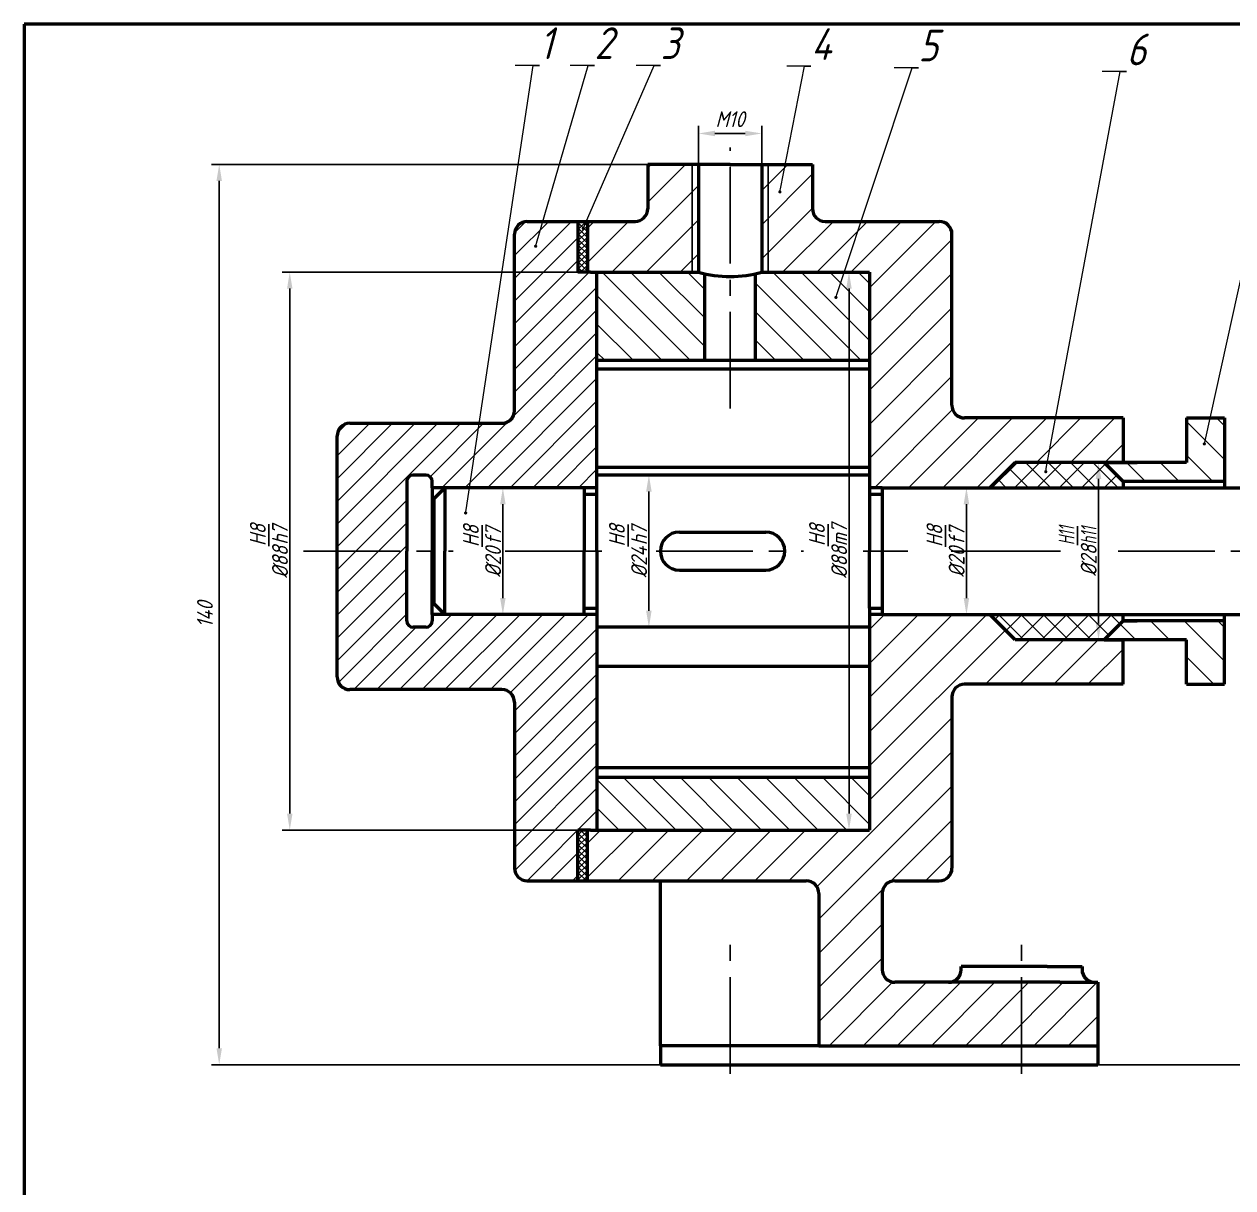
# Model space of a CAD drawing. Header units: millimetres. Extents: x -2118 to 1971, y -1420 to 962.
# Drawn here: x -1503.3 to -1312.6, y -1211.4 to -1027.9 of the extents above; entities that cross this region are included whole.
import ezdxf
from ezdxf import colors
from ezdxf.entities.mleader import LeaderData, LeaderLine
from ezdxf.math import Vec2, Vec3

# ---------------------------------------------------------------- set-up
doc = ezdxf.new("R2010")
doc.units = ezdxf.units.MM
doc.header["$LTSCALE"] = 0.8
doc.linetypes.add('CENTER2', pattern=[28.575, 19.05, -3.175, 3.175, -3.175])
for name, color, linetype, lineweight in [('剖面符号', 6, 'Continuous', 25), ('尺寸', 2, 'Continuous', 25), ('文字及标注', 4, 'Continuous', 18), ('粗实线', 3, 'Continuous', 50), ('细实线', 5, 'Continuous', 25), ('细点画线', 1, 'CENTER2', 25), ('边框线', 11, 'Continuous', 50)]:
    doc.layers.add(name, color=color, linetype=linetype, lineweight=lineweight)
doc.styles.add('工程字体', font='gbeitc.shx', dxfattribs={"bigfont": 'gbcbig.shx'})
doc.styles.add('汉字', font='gbeitc.shx', dxfattribs={"bigfont": 'gbcbig.shx'})
doc.dimstyles.new('GB', dxfattribs={"dimtxt": 2.5, "dimasz": 2.6, "dimexe": 1.2, "dimexo": 0, "dimgap": 1, "dimtad": 1, "dimdec": 0, "dimdsep": 46, "dimtxsty": '汉字', "dimcen": 0, "dimclrd": 256, "dimclre": 256, "dimclrt": 256, "dimadec": 1, "dimazin": 2, "dimtp": 0.21, "dimtm": 0.25, "dimtfac": 0.7, "dimtdec": 0, "dimtmove": 0, "dimatfit": 2, "dimfxl": 1, "dimtzin": 0, "dimlwd": -1, "dimlwe": -1, "dimarcsym": 0})

# ---------------------------------------------------------------- blocks, each defined once
blk = doc.blocks.new('*D275')
at = {"layer": 'Defpoints', "color": 0, "ltscale": 0.01, "transparency": 16777216}
for p in [(-1436.92, -1100.97), (-1436.92, -1120.97), (-1427.77, -1120.97)]:
    blk.add_point(p, dxfattribs=at)
at = {"layer": '尺寸', "ltscale": 0.01, "transparency": 16777216}
for p, q in [((-1436.92, -1100.97), (-1426.57, -1100.97)), ((-1427.77, -1103.57), (-1427.77, -1118.37)), ((-1436.92, -1120.97), (-1426.57, -1120.97))]:
    blk.add_line(p, q, dxfattribs=at)
for points in [[(-1428.2, -1103.57), (-1427.34, -1103.57), (-1427.77, -1100.97)], [(-1428.2, -1118.37), (-1427.34, -1118.37), (-1427.77, -1120.97)]]:
    blk.add_solid(points, dxfattribs=at)
at = {"layer": '尺寸', "ltscale": 0.01, "transparency": 16777216, "insert": (-1431.06, -1110.97), "char_height": 2.5, "attachment_point": 5, "rotation": 90, "style": '汉字'}
blk.add_mtext('%%C20\\SH8/f7;', dxfattribs=at)
blk = doc.blocks.new('*D290')
at = {"layer": 'Defpoints', "color": 0, "ltscale": 0.01, "transparency": 16777216}
for p in [(-1385.92, -1066.97), (-1385.92, -1154.97), (-1373.16, -1154.97)]:
    blk.add_point(p, dxfattribs=at)
at = {"layer": '尺寸', "ltscale": 0.01, "transparency": 16777216}
for p, q in [((-1385.92, -1066.97), (-1371.96, -1066.97)), ((-1373.16, -1069.57), (-1373.16, -1152.37)), ((-1385.92, -1154.97), (-1371.96, -1154.97))]:
    blk.add_line(p, q, dxfattribs=at)
for points in [[(-1373.6, -1069.57), (-1372.73, -1069.57), (-1373.16, -1066.97)], [(-1373.6, -1152.37), (-1372.73, -1152.37), (-1373.16, -1154.97)]]:
    blk.add_solid(points, dxfattribs=at)
at = {"layer": '尺寸', "ltscale": 0.01, "transparency": 16777216, "insert": (-1376.46, -1110.97), "char_height": 2.5, "attachment_point": 5, "rotation": 90, "style": '汉字'}
blk.add_mtext('%%C88\\SH8/m7;', dxfattribs=at)
blk = doc.blocks.new('*D276')
at = {"layer": 'Defpoints', "color": 0, "ltscale": 0.01, "transparency": 16777216}
for p in [(-1350.92, -1100.97), (-1354.63, -1120.97), (-1350.92, -1120.97)]:
    blk.add_point(p, dxfattribs=at)
at = {"layer": '尺寸', "ltscale": 0.01, "transparency": 16777216}
for p, q in [((-1350.92, -1100.97), (-1355.83, -1100.97)), ((-1354.63, -1103.57), (-1354.63, -1118.37)), ((-1350.92, -1120.97), (-1355.83, -1120.97))]:
    blk.add_line(p, q, dxfattribs=at)
for points in [[(-1355.07, -1103.57), (-1354.2, -1103.57), (-1354.63, -1100.97)], [(-1355.07, -1118.37), (-1354.2, -1118.37), (-1354.63, -1120.97)]]:
    blk.add_solid(points, dxfattribs=at)
at = {"layer": '尺寸', "ltscale": 0.01, "transparency": 16777216, "insert": (-1357.93, -1110.97), "char_height": 2.5, "attachment_point": 5, "rotation": 90, "style": '汉字'}
blk.add_mtext('%%C20\\SH8/f7;', dxfattribs=at)
blk = doc.blocks.new('*D278')
at = {"layer": 'Defpoints', "color": 0, "ltscale": 0.01, "transparency": 16777216}
for p in [(-1415.92, -1066.97), (-1461.39, -1154.97), (-1415.92, -1154.97)]:
    blk.add_point(p, dxfattribs=at)
at = {"layer": '尺寸', "ltscale": 0.01, "transparency": 16777216}
for p, q in [((-1415.92, -1066.97), (-1462.59, -1066.97)), ((-1461.39, -1069.57), (-1461.39, -1152.37)), ((-1415.92, -1154.97), (-1462.59, -1154.97))]:
    blk.add_line(p, q, dxfattribs=at)
for points in [[(-1461.82, -1069.57), (-1460.96, -1069.57), (-1461.39, -1066.97)], [(-1461.82, -1152.37), (-1460.96, -1152.37), (-1461.39, -1154.97)]]:
    blk.add_solid(points, dxfattribs=at)
at = {"layer": '尺寸', "ltscale": 0.01, "transparency": 16777216, "insert": (-1464.68, -1110.97), "char_height": 2.5, "attachment_point": 5, "rotation": 90, "style": '汉字'}
blk.add_mtext('%%C88\\SH8/h7;', dxfattribs=at)
blk = doc.blocks.new('*D279')
at = {"layer": 'Defpoints', "color": 0, "ltscale": 0.01, "transparency": 16777216}
for p in [(-1404.92, -1049.97), (-1472.52, -1191.97), (-1402.92, -1191.97)]:
    blk.add_point(p, dxfattribs=at)
at = {"layer": '尺寸', "ltscale": 0.01, "transparency": 16777216}
for p, q in [((-1404.92, -1049.97), (-1473.72, -1049.97)), ((-1472.52, -1052.57), (-1472.52, -1189.37)), ((-1402.92, -1191.97), (-1473.72, -1191.97))]:
    blk.add_line(p, q, dxfattribs=at)
for points in [[(-1472.95, -1052.57), (-1472.09, -1052.57), (-1472.52, -1049.97)], [(-1472.95, -1189.37), (-1472.09, -1189.37), (-1472.52, -1191.97)]]:
    blk.add_solid(points, dxfattribs=at)
at = {"layer": '尺寸', "ltscale": 0.01, "transparency": 16777216, "insert": (-1474.77, -1120.97), "char_height": 2.5, "attachment_point": 5, "rotation": 90, "style": '汉字'}
blk.add_mtext('140', dxfattribs=at)
blk = doc.blocks.new('*D281')
at = {"layer": 'Defpoints', "color": 0, "ltscale": 0.01, "transparency": 16777216}
for p in [(-1247.73, -1110.97), (-1243.76, -1110.97), (-1333.92, -1191.97)]:
    blk.add_point(p, dxfattribs=at)
at = {"layer": '尺寸', "ltscale": 0.01, "transparency": 16777216}
for p, q in [((-1247.73, -1110.97), (-1242.56, -1110.97)), ((-1243.76, -1189.37), (-1243.76, -1113.57)), ((-1333.92, -1191.97), (-1242.56, -1191.97))]:
    blk.add_line(p, q, dxfattribs=at)
for points in [[(-1244.19, -1113.57), (-1243.33, -1113.57), (-1243.76, -1110.97)], [(-1244.19, -1189.37), (-1243.33, -1189.37), (-1243.76, -1191.97)]]:
    blk.add_solid(points, dxfattribs=at)
at = {"layer": '尺寸', "ltscale": 0.01, "transparency": 16777216, "insert": (-1246.01, -1157.76), "char_height": 2.5, "attachment_point": 5, "rotation": 90, "style": '汉字'}
blk.add_mtext('80', dxfattribs=at)
blk = doc.blocks.new('*D291')
at = {"layer": 'Defpoints', "color": 0, "ltscale": 0.01, "transparency": 16777216}
for p in [(-1332.92, -1096.97), (-1333.79, -1124.97), (-1332.92, -1124.97)]:
    blk.add_point(p, dxfattribs=at)
at = {"layer": '尺寸', "ltscale": 0.01, "transparency": 16777216}
for p, q in [((-1332.92, -1096.97), (-1334.99, -1096.97)), ((-1333.79, -1099.57), (-1333.79, -1122.37)), ((-1332.92, -1124.97), (-1334.99, -1124.97))]:
    blk.add_line(p, q, dxfattribs=at)
for points in [[(-1334.23, -1099.57), (-1333.36, -1099.57), (-1333.79, -1096.97)], [(-1334.23, -1122.37), (-1333.36, -1122.37), (-1333.79, -1124.97)]]:
    blk.add_solid(points, dxfattribs=at)
at = {"layer": '尺寸', "ltscale": 0.01, "transparency": 16777216, "insert": (-1337.09, -1110.97), "char_height": 2.5, "attachment_point": 5, "rotation": 90, "style": '汉字'}
blk.add_mtext('%%C28{\\A1;\\W0.75;\\SH11/h11;}', dxfattribs=at)
blk = doc.blocks.new('_Dot')
at = {"color": 0, "linetype": 'ByBlock', "lineweight": -2}
blk.add_line((-0.5, 0), (-1, 0), dxfattribs=at)
at = {"color": 0, "linetype": 'ByBlock', "const_width": 0.5}
blk.add_lwpolyline([(-0.25, 0, 1), (0.25, 0, 1)], format="xyb", close=True, dxfattribs=at)
blk = doc.blocks.new('*D362')
at = {"layer": 'Defpoints', "color": 0, "ltscale": 0.01, "transparency": 16777216}
for p in [(-1386.92, -1045.1), (-1396.92, -1049.97), (-1386.92, -1049.97)]:
    blk.add_point(p, dxfattribs=at)
at = {"layer": '尺寸', "ltscale": 0.01, "transparency": 16777216}
for p, q in [((-1396.92, -1049.97), (-1396.92, -1043.9)), ((-1386.92, -1049.97), (-1386.92, -1043.9)), ((-1394.32, -1045.1), (-1389.52, -1045.1))]:
    blk.add_line(p, q, dxfattribs=at)
for points in [[(-1394.32, -1044.67), (-1394.32, -1045.53), (-1396.92, -1045.1)], [(-1389.52, -1044.67), (-1389.52, -1045.53), (-1386.92, -1045.1)]]:
    blk.add_solid(points, dxfattribs=at)
at = {"layer": '尺寸', "ltscale": 0.01, "transparency": 16777216, "insert": (-1391.92, -1042.85), "char_height": 2.5, "attachment_point": 5, "style": '汉字'}
blk.add_mtext('M10', dxfattribs=at)
blk = doc.blocks.new('*D363')
at = {"layer": 'Defpoints', "color": 0, "ltscale": 0.01, "transparency": 16777216}
for p in [(-1404.94, -1098.97), (-1404.94, -1122.97), (-1404.73, -1122.97)]:
    blk.add_point(p, dxfattribs=at)
at = {"layer": '尺寸', "ltscale": 0.01, "transparency": 16777216}
for p, q in [((-1404.94, -1098.97), (-1403.53, -1098.97)), ((-1404.73, -1101.57), (-1404.73, -1120.37)), ((-1404.94, -1122.97), (-1403.53, -1122.97))]:
    blk.add_line(p, q, dxfattribs=at)
for points in [[(-1405.17, -1101.57), (-1404.3, -1101.57), (-1404.73, -1098.97)], [(-1405.17, -1120.37), (-1404.3, -1120.37), (-1404.73, -1122.97)]]:
    blk.add_solid(points, dxfattribs=at)
at = {"layer": '尺寸', "ltscale": 0.01, "transparency": 16777216, "insert": (-1408.02, -1110.97), "char_height": 2.5, "attachment_point": 5, "rotation": 90, "style": '汉字'}
blk.add_mtext('%%C24\\SH8/h7;', dxfattribs=at)

msp = doc.modelspace()

# ---------------------------------------------------------------- hatches: boundary and pattern name
at = {"layer": '剖面符号', "ltscale": 0.01}
h = msp.add_hatch(dxfattribs=at)
h.set_pattern_fill('ANSI31', color=256, scale=1.2)
h.set_pattern_definition([(45, (-250.201, -100.5722), (-2.694077, 2.694077), [])])
h.paths.add_polyline_path([(-1397.92, -1049.97), (-1404.92, -1049.97), (-1404.92, -1056.97, -0.414214), (-1406.92, -1058.97), (-1414.42, -1058.97), (-1414.42, -1066.97), (-1413.92, -1066.97), (-1397.92, -1066.97)])
h.paths.add_polyline_path([(-1396.92, -1049.97), (-1397.92, -1049.97), (-1397.92, -1066.97), (-1396.92, -1066.97)])
h.paths.add_polyline_path([(-1385.92, -1049.97), (-1386.92, -1049.97), (-1386.92, -1066.97), (-1385.92, -1066.97)])
h.paths.add_polyline_path([(-1378.92, -1056.97), (-1378.92, -1049.97), (-1382.11, -1049.97), (-1382.67, -1052.21, -0.34509), (-1382.53, -1052.38, -1), (-1382.88, -1052.38, -0.486889), (-1382.67, -1052.21), (-1382.11, -1049.97), (-1385.92, -1049.97), (-1385.92, -1066.97), (-1372.03, -1066.97), (-1369.43, -1058.97), (-1376.92, -1058.97, -0.414214)])
h.paths.add_polyline_path([(-1356.92, -1060.97, 0.414214), (-1358.92, -1058.97), (-1369.43, -1058.97), (-1372.03, -1066.97), (-1369.92, -1066.97), (-1369.92, -1100.97), (-1367.92, -1100.97), (-1350.92, -1100.97), (-1346.92, -1096.97), (-1344.27, -1096.97), (-1343.69, -1089.97), (-1354.92, -1089.97, -0.414214), (-1356.92, -1087.97)])
h.paths.add_polyline_path([(-1329.92, -1089.97), (-1343.69, -1089.97), (-1344.27, -1096.97), (-1329.92, -1096.97)])
h.paths.add_polyline_path([(-1329.92, -1124.97), (-1346.92, -1124.97), (-1350.92, -1120.97), (-1367.92, -1120.97), (-1369.92, -1120.97), (-1369.92, -1154.97), (-1413.92, -1154.97), (-1414.42, -1154.97), (-1414.42, -1162.97), (-1379.92, -1162.97, -0.414214), (-1377.92, -1164.97), (-1377.92, -1188.97), (-1345.92, -1188.97), (-1345.92, -1178.97), (-1365.92, -1178.97, -0.414214), (-1367.92, -1176.97), (-1367.92, -1164.97, -0.414214), (-1365.92, -1162.97), (-1358.92, -1162.97, 0.414214), (-1356.92, -1160.97), (-1356.92, -1133.97, -0.414214), (-1354.92, -1131.97), (-1329.92, -1131.97)])
h.paths.add_polyline_path([(-1333.92, -1178.97), (-1334.39, -1178.97), (-1339.92, -1178.97), (-1345.92, -1178.97), (-1345.92, -1188.97), (-1333.92, -1188.97)], flags=17)
at = {"layer": '剖面符号', "ltscale": 50}
h = msp.add_hatch(dxfattribs=at)
h.set_pattern_fill('ANSI31', color=256, scale=0.8)
h.set_pattern_definition([(45, (-250.2008, -100.5722), (-1.7960512, 1.7960512), [])])
h.paths.add_polyline_path([(-1412.92, -1066.97), (-1413.92, -1066.97), (-1415.92, -1066.97), (-1415.92, -1058.97), (-1423.92, -1058.97, 0.414214), (-1425.92, -1060.97), (-1425.92, -1088.81, -0.414214), (-1427.92, -1090.81), (-1451.92, -1090.81, 0.414214), (-1453.92, -1092.81), (-1453.92, -1110.97), (-1442.92, -1110.97), (-1442.92, -1099.97, -0.414214), (-1441.92, -1098.97), (-1439.92, -1098.97, -0.414214), (-1438.92, -1099.97), (-1438.92, -1100.97), (-1436.92, -1100.97), (-1414.92, -1100.97), (-1412.92, -1100.97)])
h.paths.add_polyline_path([(-1442.92, -1121.97), (-1442.92, -1110.97), (-1453.92, -1110.97), (-1453.92, -1130.81, 0.414214), (-1451.92, -1132.81), (-1427.92, -1132.81, -0.414214), (-1425.92, -1134.81), (-1425.92, -1160.97, 0.414214), (-1423.92, -1162.97), (-1415.92, -1162.97), (-1415.92, -1154.97), (-1413.92, -1154.97), (-1412.92, -1154.97), (-1412.92, -1120.97), (-1414.92, -1120.97), (-1436.92, -1120.97), (-1438.92, -1120.97), (-1438.92, -1121.97, -0.414214), (-1439.92, -1122.97), (-1441.92, -1122.97, -0.414214)])
h = msp.add_hatch(dxfattribs=at)
h.set_pattern_fill('ANSI37', color=256, scale=5, style=0)
h.set_pattern_definition([(45, (-1512.11956, -1413.69834), (-0.4419417, 0.4419417), []), (135, (-1512.11956, -1413.69834), (-0.4419417, -0.4419417), [])])
h.paths.add_polyline_path([(-1415.92, -1066.97), (-1414.42, -1066.97), (-1414.42, -1058.97), (-1415.92, -1058.97)])
h.paths.add_polyline_path([(-1415.92, -1162.97), (-1414.42, -1162.97), (-1414.42, -1154.97), (-1415.92, -1154.97)])
at = {"layer": '剖面符号'}
h = msp.add_hatch(dxfattribs=at)
h.set_pattern_fill('ANSI31', color=256, angle=90)
h.set_pattern_definition([(135, (-250.201, -100.5722), (-2.245064, -2.245064), [])])
h.paths.add_polyline_path([(-1395.92, -1067.23, -0.014099), (-1396.92, -1066.97), (-1412.92, -1066.97), (-1412.92, -1080.92), (-1395.92, -1080.92)])
h.paths.add_polyline_path([(-1369.92, -1146.68), (-1412.92, -1146.68), (-1412.92, -1154.97), (-1369.92, -1154.97)])
h.paths.add_polyline_path([(-1369.92, -1066.97), (-1372.03, -1066.97), (-1372.91, -1069.71, -1.963265), (-1373.14, -1069.88, -0.509355), (-1372.91, -1069.71), (-1372.03, -1066.97), (-1386.92, -1066.97, -0.014099), (-1387.92, -1067.23), (-1387.92, -1080.92), (-1369.92, -1080.92)])
at = {"layer": '剖面符号', "ltscale": 50}
h = msp.add_hatch(dxfattribs=at)
h.set_pattern_fill('ANSI31', color=256, scale=30, angle=90, style=0)
h.set_pattern_definition([(135, (-1512.1196, -1396.838), (-2.65165, -2.65165), [])])
h.paths.add_polyline_path([(-1319.92, -1124.97), (-1319.92, -1131.97), (-1313.92, -1131.97), (-1313.92, -1121.97), (-1329.92, -1121.97), (-1332.92, -1124.97), (-1329.92, -1124.97)])
h.paths.add_polyline_path([(-1313.92, -1099.97), (-1313.92, -1089.97), (-1319.92, -1089.97), (-1319.92, -1096.97), (-1329.92, -1096.97), (-1332.92, -1096.97), (-1329.92, -1099.97)])
h = msp.add_hatch(dxfattribs=at)
h.set_pattern_fill('ANSI37', color=256, scale=20, style=0)
h.set_pattern_definition([(45, (-1512.1196, -1396.8382), (-1.767767, 1.767767), []), (135, (-1512.1196, -1396.8382), (-1.767767, -1.767767), [])])
h.paths.add_polyline_path([(-1332.92, -1124.97), (-1329.92, -1121.97), (-1329.92, -1120.97), (-1350.92, -1120.97), (-1346.92, -1124.97)])
h.paths.add_polyline_path([(-1346.92, -1096.97), (-1350.92, -1100.97), (-1329.92, -1100.97), (-1329.92, -1099.97), (-1332.92, -1096.97)])

# ---------------------------------------------------------------- linework, layer by layer
at = {"layer": '粗实线', "ltscale": 50}
for p, q in [((-1396.92, -1049.97), (-1404.92, -1049.97)), ((-1404.92, -1049.97), (-1404.92, -1056.97)), ((-1396.92, -1049.97), (-1397.92, -1049.97)), ((-1391.92, -1049.97), (-1396.92, -1049.97)), ((-1396.92, -1049.97), (-1396.92, -1066.97)), ((-1391.92, -1049.97), (-1386.92, -1049.97)), ((-1386.92, -1049.97), (-1378.92, -1049.97)), ((-1386.92, -1049.97), (-1385.92, -1049.97)), ((-1386.92, -1049.97), (-1386.92, -1066.97)), ((-1378.92, -1049.97), (-1378.92, -1056.97)), ((-1423.92, -1058.97), (-1406.92, -1058.97)), ((-1415.92, -1058.97), (-1415.92, -1066.97)), ((-1414.42, -1058.97), (-1414.42, -1066.97)), ((-1376.92, -1058.97), (-1358.92, -1058.97)), ((-1425.92, -1088.81), (-1425.92, -1060.97)), ((-1356.92, -1087.97), (-1356.92, -1060.97)), ((-1413.92, -1066.97), (-1415.92, -1066.97)), ((-1413.92, -1066.97), (-1396.92, -1066.97)), ((-1412.92, -1110.97), (-1412.92, -1066.97)), ((-1395.92, -1080.92), (-1395.92, -1067.23)), ((-1387.92, -1080.92), (-1387.92, -1067.23)), ((-1386.92, -1066.97), (-1369.92, -1066.97)), ((-1369.92, -1066.97), (-1369.92, -1110.97)), ((-1369.92, -1080.92), (-1412.92, -1080.92)), ((-1369.92, -1082.27), (-1412.92, -1082.27)), ((-1329.92, -1089.97), (-1354.92, -1089.97)), ((-1329.92, -1089.97), (-1329.92, -1096.97)), ((-1319.92, -1089.97), (-1313.92, -1089.97)), ((-1319.92, -1089.97), (-1319.92, -1096.97)), ((-1313.92, -1089.97), (-1313.92, -1100.97)), ((-1451.92, -1090.81), (-1427.92, -1090.81)), ((-1453.92, -1130.81), (-1453.92, -1092.81)), ((-1369.92, -1097.77), (-1412.92, -1097.77)), ((-1346.92, -1096.97), (-1350.92, -1100.97)), ((-1329.92, -1096.97), (-1346.92, -1096.97)), ((-1332.92, -1096.97), (-1329.92, -1096.97)), ((-1329.92, -1099.97), (-1332.92, -1096.97)), ((-1319.92, -1096.97), (-1329.92, -1096.97)), ((-1329.92, -1096.97), (-1327.7, -1096.97)), ((-1442.92, -1099.97), (-1442.92, -1110.97)), ((-1439.92, -1098.97), (-1441.92, -1098.97)), ((-1438.92, -1100.97), (-1438.92, -1099.97)), ((-1369.92, -1098.97), (-1412.92, -1098.97)), ((-1329.92, -1099.97), (-1329.92, -1100.97)), ((-1313.92, -1099.97), (-1329.92, -1099.97)), ((-1436.92, -1100.97), (-1438.92, -1100.97)), ((-1438.92, -1100.97), (-1438.92, -1110.97)), ((-1436.92, -1100.97), (-1438.67, -1102.73)), ((-1414.92, -1100.97), (-1436.92, -1100.97)), ((-1436.92, -1100.97), (-1436.92, -1110.97)), ((-1412.92, -1100.97), (-1414.92, -1100.97)), ((-1414.92, -1100.97), (-1414.92, -1110.97)), ((-1414.92, -1100.97), (-1414.92, -1101.97)), ((-1414.92, -1101.97), (-1412.92, -1101.97)), ((-1367.92, -1100.97), (-1369.92, -1100.97)), ((-1369.92, -1101.97), (-1367.92, -1101.97)), ((-1369.9, -1101), (-1369.71, -1101)), ((-1367.92, -1100.97), (-1367.92, -1119.97)), ((-1367.92, -1100.97), (-1298.92, -1100.97)), ((-1442.92, -1121.97), (-1442.92, -1110.97)), ((-1438.92, -1120.97), (-1438.92, -1110.97)), ((-1436.92, -1120.97), (-1436.92, -1110.97)), ((-1414.92, -1119.97), (-1414.92, -1110.97)), ((-1412.92, -1110.97), (-1412.92, -1117.47)), ((-1412.92, -1110.97), (-1412.92, -1119.97)), ((-1369.92, -1119.97), (-1369.92, -1110.97)), ((-1436.92, -1120.97), (-1438.67, -1119.22)), ((-1438.92, -1120.97), (-1438.92, -1121.97)), ((-1436.92, -1120.97), (-1438.92, -1120.97)), ((-1414.92, -1120.97), (-1436.92, -1120.97)), ((-1414.92, -1119.97), (-1412.92, -1119.97)), ((-1414.92, -1120.97), (-1414.92, -1119.97)), ((-1412.92, -1120.97), (-1414.92, -1120.97)), ((-1412.92, -1119.97), (-1412.92, -1120.97)), ((-1412.92, -1120.97), (-1412.92, -1154.97)), ((-1369.92, -1119.97), (-1367.92, -1119.97)), ((-1369.92, -1119.97), (-1369.92, -1154.97)), ((-1367.92, -1120.97), (-1369.92, -1120.97)), ((-1367.92, -1119.97), (-1367.92, -1120.97)), ((-1367.92, -1120.97), (-1298.92, -1120.97)), ((-1346.92, -1124.97), (-1350.92, -1120.97)), ((-1329.92, -1121.97), (-1329.92, -1120.97)), ((-1313.92, -1131.97), (-1313.92, -1120.97)), ((-1439.92, -1122.97), (-1441.92, -1122.97)), ((-1369.92, -1122.97), (-1412.92, -1122.97)), ((-1329.92, -1121.97), (-1332.92, -1124.97)), ((-1313.92, -1121.97), (-1329.92, -1121.97)), ((-1329.92, -1121.97), (-1327.7, -1121.97)), ((-1329.92, -1124.97), (-1346.92, -1124.97)), ((-1332.92, -1124.97), (-1329.92, -1124.97)), ((-1319.92, -1124.97), (-1329.92, -1124.97)), ((-1329.92, -1131.97), (-1329.92, -1124.97)), ((-1319.92, -1131.97), (-1319.92, -1124.97)), ((-1369.92, -1129.17), (-1412.92, -1129.17)), ((-1329.92, -1131.97), (-1354.92, -1131.97)), ((-1319.92, -1131.97), (-1313.92, -1131.97)), ((-1427.92, -1132.81), (-1451.92, -1132.81)), ((-1356.92, -1133.97), (-1356.92, -1160.97)), ((-1425.92, -1134.81), (-1425.92, -1160.97)), ((-1369.92, -1145.17), (-1412.92, -1145.17)), ((-1369.92, -1146.68), (-1412.92, -1146.68)), ((-1413.92, -1154.97), (-1415.92, -1154.97)), ((-1415.92, -1162.97), (-1415.92, -1154.97)), ((-1414.42, -1162.97), (-1414.42, -1154.97)), ((-1413.92, -1154.97), (-1369.92, -1154.97)), ((-1423.92, -1162.97), (-1379.92, -1162.97)), ((-1402.92, -1188.97), (-1402.92, -1162.97)), ((-1365.92, -1162.97), (-1358.92, -1162.97)), ((-1377.92, -1164.97), (-1377.92, -1188.97)), ((-1367.92, -1164.97), (-1367.92, -1176.97)), ((-1341.92, -1176.47), (-1355.45, -1176.47)), ((-1341.92, -1176.47), (-1336.39, -1176.47)), ((-1336.39, -1176.47), (-1336.39, -1176.97)), ((-1339.92, -1178.97), (-1365.92, -1178.97)), ((-1339.92, -1178.97), (-1334.39, -1178.97)), ((-1334.39, -1178.97), (-1333.92, -1178.97)), ((-1333.92, -1178.97), (-1333.92, -1191.97)), ((-1377.92, -1188.97), (-1402.92, -1188.97)), ((-1402.92, -1188.97), (-1402.92, -1191.97)), ((-1377.92, -1188.97), (-1333.92, -1188.97)), ((-1402.92, -1191.97), (-1377.92, -1191.97)), ((-1377.92, -1191.97), (-1333.92, -1191.97))]:
    msp.add_line(p, q, dxfattribs=at)
at = {"layer": '粗实线', "ltscale": 0.01}
for p, q in [((-1438.67, -1102.73), (-1438.67, -1119.22)), ((-1399.92, -1107.97), (-1386.29, -1107.97)), ((-1399.92, -1113.97), (-1386.29, -1113.97)), ((-1355.45, -1176.97), (-1355.45, -1176.47))]:
    msp.add_line(p, q, dxfattribs=at)
at = {"layer": '粗实线', "ltscale": 50}
for centre, radius, start, end in [((-1406.92, -1056.97), 2, 270, 0), ((-1376.92, -1056.97), 2, 180, 270), ((-1423.92, -1060.97), 2, 90, 180), ((-1358.92, -1060.97), 2, 0, 90), ((-1391.92, -1049.37), 18.3, 254.1418, 285.8582), ((-1427.92, -1088.81), 2, 270, 0), ((-1354.92, -1087.97), 2, 180, 270), ((-1451.92, -1092.81), 2, 90, 180), ((-1441.92, -1099.97), 1, 90, 180), ((-1439.92, -1099.97), 1, 0, 90), ((-1441.92, -1121.97), 1, 180, 270), ((-1439.92, -1121.97), 1, 270, 0), ((-1451.92, -1130.81), 2, 180, 270), ((-1354.92, -1133.97), 2, 90, 180), ((-1427.92, -1134.81), 2, 0, 90), ((-1423.92, -1160.97), 2, 180, 270), ((-1358.92, -1160.97), 2, 270, 0), ((-1379.92, -1164.97), 2, 0, 90), ((-1365.92, -1164.97), 2, 90, 180), ((-1365.92, -1176.97), 2, 180, 270), ((-1357.45, -1176.97), 2, 270, 0), ((-1334.39, -1176.97), 2, 180, 270)]:
    msp.add_arc(centre, radius, start, end, dxfattribs=at)
at = {"layer": '粗实线', "ltscale": 0.01}
for centre, start, end in [((-1399.92, -1110.97), 90, 270), ((-1386.29, -1110.97), 270, 90)]:
    msp.add_arc(centre, 3, start, end, dxfattribs=at)
at = {"layer": '粗实线', "ltscale": 50}
for p in [(-1329.92, -1096.97), (-1329.92, -1121.97), (-1329.7, -1121.97)]:
    msp.add_point(p, dxfattribs=at)
at = {"layer": '细实线', "ltscale": 50}
for p, q in [((-1397.92, -1049.97), (-1397.92, -1066.97)), ((-1385.92, -1049.97), (-1385.92, -1066.97))]:
    msp.add_line(p, q, dxfattribs=at)
at = {"layer": '细点画线'}
for p, q in [((-1391.92, -1088.48), (-1391.92, -1047.33)), ((-1459.2, -1110.97), (-1435.59, -1110.97)), ((-1427.42, -1110.97), (-1411.28, -1110.97)), ((-1403.57, -1110.97), (-1380.33, -1110.97)), ((-1370.93, -1110.97), (-1363.86, -1110.97)), ((-1330.71, -1110.97), (-1255.65, -1110.97)), ((-1345.92, -1193.39), (-1345.92, -1172.07)), ((-1391.92, -1193.39), (-1391.92, -1172.94))]:
    msp.add_line(p, q, dxfattribs=at)
at = {"layer": '细点画线', "ltscale": 50}
msp.add_line((-1357.05, -1110.97), (-1339.79, -1110.97), dxfattribs=at)
at = {"layer": '边框线'}
for p, q in [((-927.29, -1027.86), (-1503.29, -1027.86)), ((-1503.29, -1027.86), (-1503.29, -1405.86))]:
    msp.add_line(p, q, dxfattribs=at)

# ---------------------------------------------------------------- dimensions: what is measured, and where the dimension line sits
at = {"layer": '尺寸', "ltscale": 0.01}
dim = msp.add_linear_dim(base=(-1386.92, -1045.1), p1=(-1396.92, -1049.97), p2=(-1386.92, -1049.97), text='M<>', dimstyle='GB', override={"dimfxl": 2, "dimarcsym": 1}, dxfattribs=at)
dim.commit()
dim.dimension.update_dxf_attribs({"geometry": '*D362', "text_midpoint": (-1391.92, -1042.85)})
for base, p1, p2, text, picture, middle in [((-1472.52, -1191.97), (-1404.92, -1049.97), (-1402.92, -1191.97), '140', '*D279', (-1474.77, -1120.97)), ((-1461.39, -1154.97), (-1415.92, -1066.97), (-1415.92, -1154.97), '%%C88\\SH8/h7;', '*D278', (-1464.68, -1110.97)), ((-1333.79, -1124.97), (-1332.92, -1096.97), (-1332.92, -1124.97), '%%C<>{\\A1;\\W0.75;\\SH11/h11;}', '*D291', (-1337.09, -1110.97)), ((-1354.63, -1120.97), (-1350.92, -1100.97), (-1350.92, -1120.97), '%%C20\\SH8/f7;', '*D276', (-1357.93, -1110.97))]:
    dim = msp.add_linear_dim(base=base, p1=p1, p2=p2, angle=90, text=text, dimstyle='GB', override={"dimfxl": 2, "dimarcsym": 1}, dxfattribs=at)
    dim.commit()
    dim.dimension.update_dxf_attribs({"geometry": picture, "text_midpoint": middle})
for base, p1, p2, text, picture, middle in [((-1373.16, -1154.97), (-1385.92, -1066.97), (-1385.92, -1154.97), '%%C88\\SH8/m7;', '*D290', (-1373.16, -1110.97)), ((-1404.73, -1122.97), (-1404.94, -1098.97), (-1404.94, -1122.97), '%%C<>\\SH8/h7;', '*D363', (-1404.73, -1110.97)), ((-1427.77, -1120.97), (-1436.92, -1100.97), (-1436.92, -1120.97), '%%C20\\SH8/f7;', '*D275', (-1427.77, -1110.97)), ((-1243.76, -1110.97), (-1333.92, -1191.97), (-1247.73, -1110.97), '80', '*D281', (-1243.76, -1157.76))]:
    dim = msp.add_linear_dim(base=base, p1=p1, p2=p2, angle=90, text=text, dimstyle='GB', override={"dimfxl": 2, "dimarcsym": 1}, dxfattribs=at)
    dim.commit()
    dim.dimension.update_dxf_attribs({"geometry": picture, "text_midpoint": middle, "dimtype": 160})

# ---------------------------------------------------------------- leaders
at = {"layer": '文字及标注', "ltscale": 0.01}
ml = msp.add_multileader_mtext('Standard', dxfattribs=at)
ml.set_content('1', color=256, style='工程字体')
ml.set_leader_properties(color=256, linetype='ByLayer', lineweight=-1)
ml.set_arrow_properties(name='DOT')
ml.build(insert=Vec2(0, 0))
ml.multileader.update_dxf_attribs({"text_left_attachment_type": 5, "text_right_attachment_type": 5, "dogleg_length": 1, "arrow_head_size": 0.5})
ctx = ml.context
ctx.base_point, ctx.char_height, ctx.arrow_head_size, ctx.landing_gap_size, ctx.plane_origin = Vec3(-1422.01, -1034.36), 5, 0.5, 0, Vec3(-1433.64, -1104.95)
ctx.left_attachment, ctx.right_attachment = 5, 5
notes = []
notes.append((ctx, [(0, (1, 1, 0), (-1423.01, -1034.36), (1, 0), 1, [(0, [(-1433.64, -1104.95)], 0, [])])]))
ctx.mtext.insert, ctx.mtext.flow_direction = Vec3(-1422.01, -1028.36), 5
ml = msp.add_multileader_mtext('Standard', dxfattribs=at)
ml.set_content('2', color=256, style='工程字体')
ml.set_leader_properties(color=256, linetype='ByLayer', lineweight=-1)
ml.set_arrow_properties(name='DOT')
ml.build(insert=Vec2(0, 0))
ml.multileader.update_dxf_attribs({"text_left_attachment_type": 5, "text_right_attachment_type": 5, "dogleg_length": 1, "arrow_head_size": 0.5})
ctx = ml.context
ctx.base_point, ctx.char_height, ctx.arrow_head_size, ctx.landing_gap_size, ctx.plane_origin = Vec3(-1413.32, -1034.36), 5, 0.5, 0, Vec3(-1422.6, -1062.88)
ctx.left_attachment, ctx.right_attachment = 5, 5
notes.append((ctx, [(0, (1, 1, 0), (-1414.32, -1034.36), (1, 0), 1, [(0, [(-1422.6, -1062.88)], 0, [])])]))
ctx.mtext.insert, ctx.mtext.flow_direction = Vec3(-1413.32, -1028.36), 5
ml = msp.add_multileader_mtext('Standard', dxfattribs=at)
ml.set_content('3', color=256, style='工程字体')
ml.set_leader_properties(color=256, linetype='ByLayer', lineweight=-1)
ml.set_arrow_properties(name='DOT')
ml.build(insert=Vec2(0, 0))
ml.multileader.update_dxf_attribs({"text_left_attachment_type": 5, "text_right_attachment_type": 5, "dogleg_length": 1, "arrow_head_size": 0.5})
ctx = ml.context
ctx.base_point, ctx.char_height, ctx.arrow_head_size, ctx.landing_gap_size, ctx.plane_origin = Vec3(-1402.9, -1034.36), 5, 0.5, 0, Vec3(-1415.08, -1060.09)
ctx.left_attachment, ctx.right_attachment = 5, 5
notes.append((ctx, [(0, (1, 1, 0), (-1403.9, -1034.36), (1, 0), 1, [(0, [(-1415.08, -1060.09)], 0, [])])]))
ctx.mtext.insert, ctx.mtext.flow_direction = Vec3(-1402.9, -1028.36), 5
ml = msp.add_multileader_mtext('Standard', dxfattribs=at)
ml.set_content('4', color=256, style='工程字体')
ml.set_leader_properties(color=256, linetype='ByLayer', lineweight=-1)
ml.set_arrow_properties(name='DOT')
ml.build(insert=Vec2(0, 0))
ml.multileader.update_dxf_attribs({"text_left_attachment_type": 5, "text_right_attachment_type": 5, "dogleg_length": 1, "arrow_head_size": 0.5})
ctx = ml.context
ctx.base_point, ctx.char_height, ctx.arrow_head_size, ctx.landing_gap_size, ctx.plane_origin = Vec3(-1379.16, -1034.5), 5, 0.5, 0, Vec3(-1384.06, -1054.31)
ctx.left_attachment, ctx.right_attachment = 5, 5
notes.append((ctx, [(0, (1, 1, 0), (-1380.16, -1034.5), (1, 0), 1, [(0, [(-1384.06, -1054.31)], 0, [])])]))
ctx.mtext.insert, ctx.mtext.flow_direction = Vec3(-1379.16, -1028.5), 5
ml = msp.add_multileader_mtext('Standard', dxfattribs=at)
ml.set_content('5', color=256, style='工程字体')
ml.set_leader_properties(color=256, linetype='ByLayer', lineweight=-1)
ml.set_arrow_properties(name='DOT')
ml.build(insert=Vec2(0, 0))
ml.multileader.update_dxf_attribs({"text_left_attachment_type": 5, "text_right_attachment_type": 5, "dogleg_length": 1, "arrow_head_size": 0.5})
ctx = ml.context
ctx.base_point, ctx.char_height, ctx.arrow_head_size, ctx.landing_gap_size, ctx.plane_origin = Vec3(-1362.22, -1034.72), 5, 0.5, 0, Vec3(-1375.22, -1070.95)
ctx.left_attachment, ctx.right_attachment = 5, 5
notes.append((ctx, [(0, (1, 1, 0), (-1363.22, -1034.72), (1, 0), 1, [(0, [(-1375.22, -1070.95)], 0, [])])]))
ctx.mtext.insert, ctx.mtext.flow_direction = Vec3(-1362.22, -1028.72), 5
ml = msp.add_multileader_mtext('Standard', dxfattribs=at)
ml.set_content('6', color=256, style='工程字体')
ml.set_leader_properties(color=256, linetype='ByLayer', lineweight=-1)
ml.set_arrow_properties(name='DOT')
ml.build(insert=Vec2(0, 0))
ml.multileader.update_dxf_attribs({"text_left_attachment_type": 5, "text_right_attachment_type": 5, "dogleg_length": 1, "arrow_head_size": 0.5})
ctx = ml.context
ctx.base_point, ctx.char_height, ctx.arrow_head_size, ctx.landing_gap_size, ctx.plane_origin = Vec3(-1329.38, -1035.34), 5, 0.5, 0, Vec3(-1342.12, -1098.44)
ctx.left_attachment, ctx.right_attachment = 5, 5
notes.append((ctx, [(0, (1, 1, 0), (-1330.38, -1035.34), (1, 0), 1, [(0, [(-1342.12, -1098.44)], 0, [])])]))
ctx.mtext.insert, ctx.mtext.flow_direction = Vec3(-1329.38, -1029.34), 5
ml = msp.add_multileader_mtext('Standard', dxfattribs=at)
ml.set_content('7', color=256, style='工程字体')
ml.set_leader_properties(color=256, linetype='ByLayer', lineweight=-1)
ml.set_arrow_properties(name='DOT')
ml.build(insert=Vec2(0, 0))
ml.multileader.update_dxf_attribs({"text_left_attachment_type": 5, "text_right_attachment_type": 5, "dogleg_length": 1, "arrow_head_size": 0.5})
ctx = ml.context
ctx.base_point, ctx.char_height, ctx.arrow_head_size, ctx.landing_gap_size, ctx.plane_origin = Vec3(-1303.23, -1035.73), 5, 0.5, 0, Vec3(-1317.1, -1094.06)
ctx.left_attachment, ctx.right_attachment = 5, 5
notes.append((ctx, [(0, (1, 1, 0), (-1304.23, -1035.73), (1, 0), 1, [(0, [(-1317.1, -1094.06)], 0, [])])]))
ctx.mtext.insert, ctx.mtext.flow_direction = Vec3(-1303.23, -1029.73), 5
for ctx, leaders in notes:
    for number, flags, end, landing, length, lines in leaders:
        leader = LeaderData()
        leader.index, (leader.has_last_leader_line, leader.has_dogleg_vector, leader.attachment_direction) = number, flags
        leader.last_leader_point, leader.dogleg_vector, leader.dogleg_length = Vec3(end), Vec3(landing), length
        for number, points, colour, breaks in lines:
            line = LeaderLine()
            line.index, line.vertices, line.color, line.breaks = number, Vec3.list(points), colors.encode_raw_color(colour), breaks
            leader.lines.append(line)
        ctx.leaders.append(leader)

doc.saveas('drawing.dxf')
